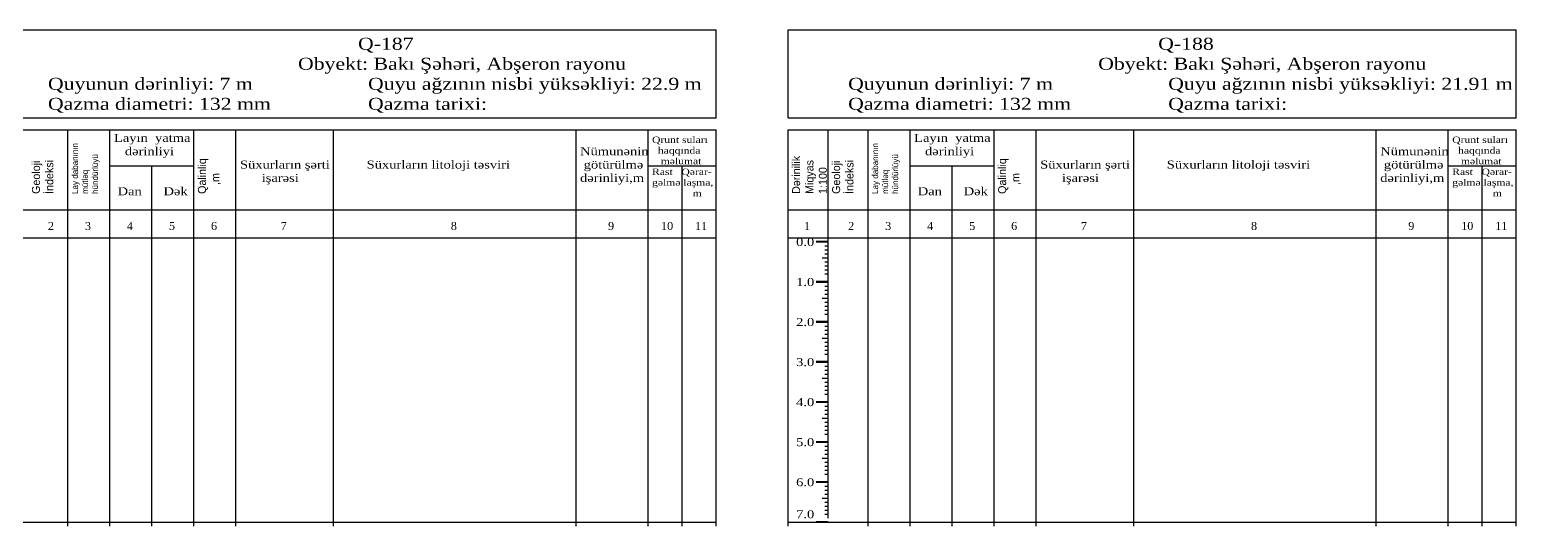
# Model space of a CAD drawing. Header units: metres. Extents: x -12 to 2972, y -44 to 382.
# Drawn here: x 2600.4 to 2972, y 258 to 382 of the extents above; entities that cross this region are included whole.
import ezdxf

# ---------------------------------------------------------------- set-up
doc = ezdxf.new("R2010")
doc.units = ezdxf.units.M
doc.styles.add('Times New Roman', font='Times New Roman')
doc.styles.add('Times New Roman_Bold', font='Times New Roman', dxfattribs={"width": 1.2})

msp = doc.modelspace()

# ---------------------------------------------------------------- linework, layer by layer
at = {"color": 7}
for p, q in [((2590, 382), (2772, 382)), ((2772, 360), (2772, 382)), ((2790, 382), (2972, 382)), ((2790, 360), (2790, 382)), ((2972, 360), (2972, 382)), ((2590, 360), (2772, 360)), ((2590, 357), (2772, 357)), ((2610, 258), (2610, 357)), ((2620.5, 258), (2620.5, 357)), ((2641.5, 258), (2641.5, 357)), ((2652, 258), (2652, 357)), ((2676.4, 258), (2676.4, 357)), ((2737, 258), (2737, 357)), ((2755, 258), (2755, 357)), ((2772, 259), (2772, 357)), ((2772, 258), (2772, 357)), ((2790, 360), (2972, 360)), ((2790, 357), (2972, 357)), ((2790, 258), (2790, 357)), ((2800, 330), (2800, 357)), ((2810, 258), (2810, 357)), ((2820.5, 258), (2820.5, 357)), ((2841.5, 258), (2841.5, 357)), ((2852, 258), (2852, 357)), ((2876.4, 258), (2876.4, 357)), ((2937, 258), (2937, 357)), ((2955, 258), (2955, 357)), ((2972, 259), (2972, 357)), ((2972, 258), (2972, 357)), ((2620.5, 348), (2641.5, 348)), ((2631, 258), (2631, 348)), ((2755, 348), (2772, 348)), ((2763.5, 258), (2763.5, 348)), ((2820.5, 348), (2841.5, 348)), ((2831, 258), (2831, 348)), ((2955, 348), (2972, 348)), ((2963.5, 258), (2963.5, 348)), ((2590, 337), (2772, 337)), ((2790, 337), (2972, 337)), ((2590, 330), (2772, 330)), ((2790, 330), (2972, 330)), ((2590, 259), (2772, 259)), ((2790, 259), (2972, 259))]:
    msp.add_line(p, q, dxfattribs=at)
for p, q in [((2797, 329.19), (2800, 329.19)), ((2797, 329.18), (2800, 329.18)), ((2797, 329.17), (2800, 329.17)), ((2797, 329.16), (2800, 329.16)), ((2797, 329.15), (2800, 329.15)), ((2797, 329.14), (2800, 329.14)), ((2797, 329.13), (2800, 329.13)), ((2797, 329.12), (2800, 329.12)), ((2797, 329.11), (2800, 329.11)), ((2797, 329.1), (2800, 329.1)), ((2797, 329.09), (2800, 329.09)), ((2797, 329.08), (2800, 329.08)), ((2797, 329.07), (2800, 329.07)), ((2797, 329.06), (2800, 329.06)), ((2797, 329.05), (2800, 329.05)), ((2797, 329.04), (2800, 329.04)), ((2797, 329.03), (2800, 329.03)), ((2797, 329.02), (2800, 329.02)), ((2797, 329.01), (2800, 329.01)), ((2797, 329), (2800, 329)), ((2799.2, 329), (2800, 329)), ((2799.2, 328), (2800, 328)), ((2799.2, 327), (2800, 327)), ((2800, 260), (2800, 330)), ((2798.5, 325), (2800, 325)), ((2799.2, 326), (2800, 326)), ((2799.2, 324), (2800, 324)), ((2799.2, 323), (2800, 323)), ((2799.2, 322), (2800, 322)), ((2799.2, 321), (2800, 321)), ((2797, 319.19), (2800, 319.19)), ((2797, 319.18), (2800, 319.18)), ((2797, 319.17), (2800, 319.17)), ((2797, 319.16), (2800, 319.16)), ((2797, 319.15), (2800, 319.15)), ((2797, 319.14), (2800, 319.14)), ((2797, 319.13), (2800, 319.13)), ((2797, 319.12), (2800, 319.12)), ((2797, 319.11), (2800, 319.11)), ((2797, 319.1), (2800, 319.1)), ((2797, 319.09), (2800, 319.09)), ((2797, 319.08), (2800, 319.08)), ((2797, 319.07), (2800, 319.07)), ((2797, 319.06), (2800, 319.06)), ((2797, 319.05), (2800, 319.05)), ((2797, 319.04), (2800, 319.04)), ((2797, 319.03), (2800, 319.03)), ((2797, 319.02), (2800, 319.02)), ((2797, 319.01), (2800, 319.01)), ((2797, 319), (2800, 319)), ((2799.2, 319), (2800, 319)), ((2799.2, 318), (2800, 318)), ((2799.2, 317), (2800, 317)), ((2799.2, 316), (2800, 316)), ((2798.5, 315), (2800, 315)), ((2799.2, 314), (2800, 314)), ((2799.2, 313), (2800, 313)), ((2797, 309.19), (2800, 309.19)), ((2797, 309.18), (2800, 309.18)), ((2797, 309.17), (2800, 309.17)), ((2797, 309.16), (2800, 309.16)), ((2797, 309.15), (2800, 309.15)), ((2797, 309.14), (2800, 309.14)), ((2797, 309.13), (2800, 309.13)), ((2797, 309.12), (2800, 309.12)), ((2797, 309.11), (2800, 309.11)), ((2797, 309.1), (2800, 309.1)), ((2797, 309.09), (2800, 309.09)), ((2797, 309.08), (2800, 309.08)), ((2797, 309.07), (2800, 309.07)), ((2797, 309.06), (2800, 309.06)), ((2797, 309.05), (2800, 309.05)), ((2797, 309.04), (2800, 309.04)), ((2797, 309.03), (2800, 309.03)), ((2797, 309.02), (2800, 309.02)), ((2797, 309.01), (2800, 309.01)), ((2797, 309), (2800, 309)), ((2799.2, 312), (2800, 312)), ((2799.2, 311), (2800, 311)), ((2799.2, 309), (2800, 309)), ((2798.5, 305), (2800, 305)), ((2799.2, 308), (2800, 308)), ((2799.2, 307), (2800, 307)), ((2799.2, 306), (2800, 306)), ((2799.2, 304), (2800, 304)), ((2799.2, 303), (2800, 303)), ((2799.2, 302), (2800, 302)), ((2799.2, 301), (2800, 301)), ((2797, 299.19), (2800, 299.19)), ((2797, 299.18), (2800, 299.18)), ((2797, 299.17), (2800, 299.17)), ((2797, 299.16), (2800, 299.16)), ((2797, 299.15), (2800, 299.15)), ((2797, 299.14), (2800, 299.14)), ((2797, 299.13), (2800, 299.13)), ((2797, 299.12), (2800, 299.12)), ((2797, 299.11), (2800, 299.11)), ((2797, 299.1), (2800, 299.1)), ((2797, 299.09), (2800, 299.09)), ((2797, 299.08), (2800, 299.08)), ((2797, 299.07), (2800, 299.07)), ((2797, 299.06), (2800, 299.06)), ((2797, 299.05), (2800, 299.05)), ((2797, 299.04), (2800, 299.04)), ((2797, 299.03), (2800, 299.03)), ((2797, 299.02), (2800, 299.02)), ((2797, 299.01), (2800, 299.01)), ((2797, 299), (2800, 299)), ((2799.2, 299), (2800, 299)), ((2799.2, 298), (2800, 298)), ((2798.5, 295), (2800, 295)), ((2799.2, 297), (2800, 297)), ((2799.2, 296), (2800, 296)), ((2799.2, 294), (2800, 294)), ((2799.2, 293), (2800, 293)), ((2799.2, 292), (2800, 292)), ((2799.2, 291), (2800, 291)), ((2797, 289.19), (2800, 289.19)), ((2797, 289.18), (2800, 289.18)), ((2797, 289.17), (2800, 289.17)), ((2797, 289.16), (2800, 289.16)), ((2797, 289.15), (2800, 289.15)), ((2797, 289.14), (2800, 289.14)), ((2797, 289.13), (2800, 289.13)), ((2797, 289.12), (2800, 289.12)), ((2797, 289.11), (2800, 289.11)), ((2797, 289.1), (2800, 289.1)), ((2797, 289.09), (2800, 289.09)), ((2797, 289.08), (2800, 289.08)), ((2797, 289.07), (2800, 289.07)), ((2797, 289.06), (2800, 289.06)), ((2797, 289.05), (2800, 289.05)), ((2797, 289.04), (2800, 289.04)), ((2797, 289.03), (2800, 289.03)), ((2797, 289.02), (2800, 289.02)), ((2797, 289.01), (2800, 289.01)), ((2797, 289), (2800, 289)), ((2799.2, 289), (2800, 289)), ((2799.2, 288), (2800, 288)), ((2799.2, 287), (2800, 287)), ((2798.5, 285), (2800, 285)), ((2799.2, 286), (2800, 286)), ((2799.2, 284), (2800, 284)), ((2799.2, 283), (2800, 283)), ((2797, 279.19), (2800, 279.19)), ((2797, 279.18), (2800, 279.18)), ((2797, 279.17), (2800, 279.17)), ((2797, 279.16), (2800, 279.16)), ((2797, 279.15), (2800, 279.15)), ((2797, 279.14), (2800, 279.14)), ((2797, 279.13), (2800, 279.13)), ((2797, 279.12), (2800, 279.12)), ((2797, 279.11), (2800, 279.11)), ((2797, 279.1), (2800, 279.1)), ((2797, 279.09), (2800, 279.09)), ((2797, 279.08), (2800, 279.08)), ((2797, 279.07), (2800, 279.07)), ((2797, 279.06), (2800, 279.06)), ((2797, 279.05), (2800, 279.05)), ((2797, 279.04), (2800, 279.04)), ((2797, 279.03), (2800, 279.03)), ((2797, 279.02), (2800, 279.02)), ((2797, 279.01), (2800, 279.01)), ((2797, 279), (2800, 279)), ((2799.2, 282), (2800, 282)), ((2799.2, 281), (2800, 281)), ((2799.2, 279), (2800, 279)), ((2798.5, 275), (2800, 275)), ((2799.2, 278), (2800, 278)), ((2799.2, 277), (2800, 277)), ((2799.2, 276), (2800, 276)), ((2799.2, 274), (2800, 274)), ((2799.2, 273), (2800, 273)), ((2799.2, 272), (2800, 272)), ((2797, 269.19), (2800, 269.19)), ((2797, 269.18), (2800, 269.18)), ((2797, 269.17), (2800, 269.17)), ((2797, 269.16), (2800, 269.16)), ((2797, 269.15), (2800, 269.15)), ((2797, 269.14), (2800, 269.14)), ((2797, 269.13), (2800, 269.13)), ((2797, 269.12), (2800, 269.12)), ((2797, 269.11), (2800, 269.11)), ((2797, 269.1), (2800, 269.1)), ((2797, 269.09), (2800, 269.09)), ((2797, 269.08), (2800, 269.08)), ((2797, 269.07), (2800, 269.07)), ((2797, 269.06), (2800, 269.06)), ((2797, 269.05), (2800, 269.05)), ((2797, 269.04), (2800, 269.04)), ((2797, 269.03), (2800, 269.03)), ((2797, 269.02), (2800, 269.02)), ((2797, 269.01), (2800, 269.01)), ((2797, 269), (2800, 269)), ((2799.2, 271), (2800, 271)), ((2799.2, 269), (2800, 269)), ((2799.2, 268), (2800, 268)), ((2798.5, 265), (2800, 265)), ((2799.2, 267), (2800, 267)), ((2799.2, 266), (2800, 266)), ((2799.2, 264), (2800, 264)), ((2799.2, 263), (2800, 263)), ((2799.2, 262), (2800, 262)), ((2799.2, 261), (2800, 261)), ((2797, 259.19), (2800, 259.19)), ((2797, 259.18), (2800, 259.18)), ((2797, 259.17), (2800, 259.17)), ((2797, 259.16), (2800, 259.16)), ((2797, 259.15), (2800, 259.15)), ((2797, 259.14), (2800, 259.14)), ((2797, 259.13), (2800, 259.13)), ((2797, 259.12), (2800, 259.12)), ((2797, 259.11), (2800, 259.11)), ((2797, 259.1), (2800, 259.1)), ((2797, 259.09), (2800, 259.09)), ((2797, 259.08), (2800, 259.08)), ((2797, 259.07), (2800, 259.07)), ((2797, 259.06), (2800, 259.06)), ((2797, 259.05), (2800, 259.05)), ((2797, 259.04), (2800, 259.04)), ((2797, 259.03), (2800, 259.03)), ((2797, 259.02), (2800, 259.02)), ((2797, 259.01), (2800, 259.01)), ((2797, 259), (2800, 259))]:
    msp.add_line(p, q)

# ---------------------------------------------------------------- texts
at = {"attachment_point": 1}
for s, insert, char_height, style in [('Q-187', (2682.5, 380), 3, 'Times New Roman_Bold'), ('Q-188', (2882.5, 380), 3, 'Times New Roman_Bold'), ('Obyekt: Bakı Şəhəri, Abşeron rayonu', (2667.5, 375), 3, 'Times New Roman_Bold'), ('Obyekt: Bakı Şəhəri, Abşeron rayonu', (2867.5, 375), 3, 'Times New Roman_Bold'), ('Quyunun dərinliyi: 7 m', (2605, 370), 3, 'Times New Roman_Bold'), ('Quyu ağzının nisbi yüksəkliyi: 22.9 m', (2685, 370), 3, 'Times New Roman_Bold'), ('Quyunun dərinliyi: 7 m', (2805, 370), 3, 'Times New Roman_Bold'), ('Quyu ağzının nisbi yüksəkliyi: 21.91 m', (2885, 370), 3, 'Times New Roman_Bold'), ('Qazma diametri: 132 mm', (2605, 365), 3, 'Times New Roman_Bold'), ('Qazma tarixi:  ', (2685, 365), 3, 'Times New Roman_Bold'), ('Qazma diametri: 132 mm', (2805, 365), 3, 'Times New Roman_Bold'), ('Qazma tarixi:  ', (2885, 365), 3, 'Times New Roman_Bold'), ('Layın  yatma\\P   dərinliyi\\P \\P \\P Dan      Dək', (2621.5, 356), 2, 'Times New Roman_Bold'), (' \\PQrunt suları\\P  haqqında\\P   məlumat\\PRast   Qərar-\\Pgəlmə laşma,\\P              m ', (2756, 358), 1.6, 'Times New Roman_Bold'), ('Layın  yatma\\P   dərinliyi\\P \\P \\P Dan      Dək', (2821.5, 356), 2, 'Times New Roman_Bold'), (' \\PQrunt suları\\P  haqqında\\P   məlumat\\PRast   Qərar-\\Pgəlmə laşma,\\P              m ', (2956, 358), 1.6, 'Times New Roman_Bold'), ('\\P\\PSüxurların şərti\\P      işarəsi', (2653, 356), 2, 'Times New Roman_Bold'), ('\\P \\P        Süxurların litoloji təsviri', (2677.4, 356), 2, 'Times New Roman_Bold'), ('\\PNümunənin\\P götürülmə\\Pdərinliyi,m', (2738, 356), 2, 'Times New Roman_Bold'), ('\\P\\PSüxurların şərti\\P      işarəsi', (2853, 356), 2, 'Times New Roman_Bold'), ('\\P \\P        Süxurların litoloji təsviri', (2877.4, 356), 2, 'Times New Roman_Bold'), ('\\PNümunənin\\P götürülmə\\Pdərinliyi,m', (2938, 356), 2, 'Times New Roman_Bold'), ('2', (2605, 334), 2, 'Times New Roman'), ('3', (2614.25, 334), 2, 'Times New Roman'), ('4', (2624.75, 334), 2, 'Times New Roman'), ('5', (2635.25, 334), 2, 'Times New Roman'), ('6', (2645.75, 334), 2, 'Times New Roman'), ('7', (2663.2, 334), 2, 'Times New Roman'), ('8', (2705.7, 334), 2, 'Times New Roman'), ('9', (2745, 334), 2, 'Times New Roman'), ('10', (2758.25, 334), 2, 'Times New Roman'), ('11', (2766.75, 334), 2, 'Times New Roman'), ('1', (2794, 334), 2, 'Times New Roman'), ('2', (2805, 334), 2, 'Times New Roman'), ('3', (2814.25, 334), 2, 'Times New Roman'), ('4', (2824.75, 334), 2, 'Times New Roman'), ('5', (2835.25, 334), 2, 'Times New Roman'), ('6', (2845.75, 334), 2, 'Times New Roman'), ('7', (2863.2, 334), 2, 'Times New Roman'), ('8', (2905.7, 334), 2, 'Times New Roman'), ('9', (2945, 334), 2, 'Times New Roman'), ('10', (2958.25, 334), 2, 'Times New Roman'), ('11', (2966.75, 334), 2, 'Times New Roman'), ('0.0', (2792, 330), 2, 'Times New Roman_Bold'), ('1.0', (2792, 320), 2, 'Times New Roman_Bold'), ('2.0', (2792, 310), 2, 'Times New Roman_Bold'), ('3.0', (2792, 300), 2, 'Times New Roman_Bold'), ('4.0', (2792, 290), 2, 'Times New Roman_Bold'), ('5.0', (2792, 280), 2, 'Times New Roman_Bold'), ('6.0', (2792, 270), 2, 'Times New Roman_Bold'), ('7.0', (2792, 262), 2, 'Times New Roman_Bold')]:
    msp.add_mtext(s, dxfattribs=dict(at, insert=insert, char_height=char_height, style=style))
at = {"attachment_point": 1, "rotation": 90}
for s, insert, char_height in [('Lay dabanının\\Pmütləq\\Phündürlüyü', (2611, 341), 1.5), ('Lay dabanının\\Pmütləq\\Phündürlüyü', (2811, 341), 1.5), ('Geoloji\\Pİndeksi', (2601, 341), 2), ('Qalinliq\\P   ,m', (2642.5, 341), 2), ('Dərinilik\\PMiqyas\\P1:100', (2791, 341), 2), ('Geoloji\\Pİndeksi', (2801, 341), 2), ('Qalinliq\\P   ,m', (2842.5, 341), 2)]:
    msp.add_mtext(s, dxfattribs=dict(at, insert=insert, char_height=char_height))

doc.saveas('drawing.dxf')
